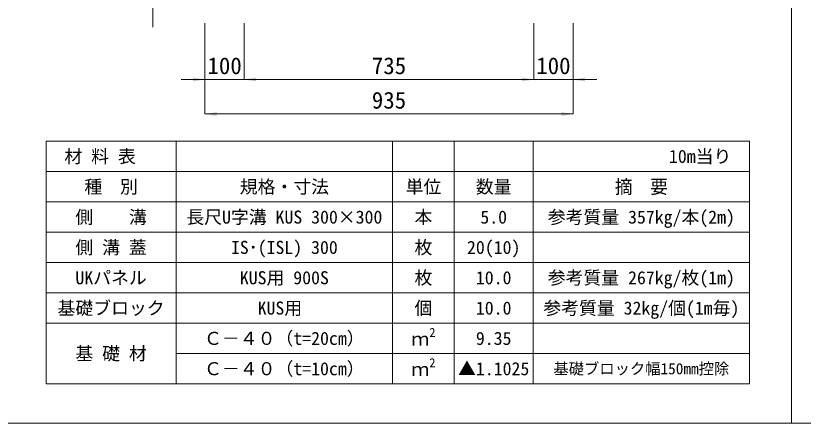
# Model space of a CAD drawing. Units: millimetres at full size, sheet at 1:20. Extents: x 201886 to 211886, y 860265 to 873235.
# Drawn here: x 207916 to 209916, y 867478 to 868512 of the extents above; entities that cross this region are included whole.
import ezdxf
from ezdxf.enums import TextEntityAlignment as Align

# ---------------------------------------------------------------- set-up
doc = ezdxf.new("R2010")
doc.units = ezdxf.units.MM
doc.header["$LTSCALE"] = 20
for name, color, linetype, lineweight in [('Defpoints_3', 8, 'Continuous', 0), ('図枠', 5, 'Continuous', 13), ('寸法・材料表', 7, 'Continuous', 13), ('寸法線', 7, 'Continuous', 13)]:
    doc.layers.add(name, color=color, linetype=linetype, lineweight=lineweight)
doc.styles.add('ＭＳ ゴシック', font='')
doc.styles.add('ＭＳ Ｐゴシック', font='')
doc.styles.get('ＭＳ ゴシック').set_extended_font_data('MS Gothic')
doc.styles.get('ＭＳ Ｐゴシック').set_extended_font_data('MS PGothic')

# ---------------------------------------------------------------- blocks, each defined once
blk = doc.blocks.new('filled_arrow')
at = {"color": 0, "linetype": 'Continuous', "lineweight": -2}
blk.add_solid([(7.5, 1.25), (0, 0), (7.5, -1.25)], dxfattribs=at)

msp = doc.modelspace()

# ---------------------------------------------------------------- linework, layer by layer
at = {"layer": 'Defpoints_3'}
for p, q in [((207993.03, 868194.25), (209779.67, 868194.25)), ((207993.03, 868194.25), (207993.03, 868116.81)), ((208323.03, 868194.25), (208323.03, 868116.81)), ((208873.03, 868194.25), (208873.03, 868116.81)), ((209029.67, 868194.25), (209029.67, 868116.81)), ((209229.67, 868194.25), (209229.67, 868116.81)), ((209779.67, 868194.25), (209779.67, 868116.81))]:
    msp.add_line(p, q, dxfattribs=at)
at = {"layer": '図枠'}
for p, q in [((209886.35, 870577.81), (209886.35, 867477.81)), ((201886.35, 867477.81), (211886.35, 867477.81))]:
    msp.add_line(p, q, dxfattribs=at)
at = {"layer": '寸法・材料表'}
for p, q in [((207993.03, 868116.81), (209779.67, 868116.81)), ((207993.03, 868116.81), (207993.03, 867577.81)), ((208323.03, 868116.81), (208323.03, 867577.81)), ((208873.03, 868116.81), (208873.03, 867577.81)), ((209029.67, 868116.81), (209029.67, 867577.81)), ((209229.67, 868116.81), (209229.67, 867577.81)), ((209779.67, 868116.81), (209779.67, 867577.81)), ((207993.03, 868039.81), (209779.67, 868039.81)), ((207993.03, 867962.81), (209779.67, 867962.81)), ((207993.03, 867885.81), (209779.67, 867885.81)), ((207993.03, 867808.81), (209779.67, 867808.81)), ((207993.03, 867731.81), (209779.67, 867731.81)), ((208323.03, 867654.81), (209779.67, 867654.81)), ((207993.03, 867577.81), (209779.67, 867577.81))]:
    msp.add_line(p, q, dxfattribs=at)
at = {"layer": '寸法線'}
for p, q in [((208263.63, 868483.85), (208263.63, 868703.85)), ((208396.32, 868493.85), (208396.32, 868350.55)), ((208396.32, 868493.85), (208396.32, 868263.05)), ((208496.32, 868493.85), (208496.32, 868350.55)), ((208496.32, 868493.85), (208496.32, 868350.55)), ((209231.32, 868493.85), (209231.32, 868350.55)), ((209231.32, 868493.85), (209231.32, 868350.55)), ((209331.32, 868493.85), (209331.32, 868350.55)), ((209331.32, 868493.85), (209331.32, 868263.05)), ((208336.32, 868350.55), (208556.32, 868350.55)), ((208496.32, 868350.55), (209231.32, 868350.55)), ((209171.32, 868350.55), (209391.32, 868350.55)), ((208396.32, 868263.05), (209331.32, 868263.05))]:
    msp.add_line(p, q, dxfattribs=at)

# ---------------------------------------------------------------- block references
at = {"layer": '寸法線', "xscale": 4, "yscale": 4, "rotation": 180}
for p in [(208396.32, 868350.55), (209231.32, 868350.55), (209231.32, 868350.55), (209331.32, 868263.05)]:
    msp.add_blockref('filled_arrow', p, dxfattribs=at)
at = {"layer": '寸法線', "xscale": 4, "yscale": 4}
for p in [(208496.32, 868350.55), (208496.32, 868350.55), (209331.32, 868350.55), (208396.32, 868263.05)]:
    msp.add_blockref('filled_arrow', p, dxfattribs=at)

# ---------------------------------------------------------------- texts
at = {"layer": '寸法・材料表', "style": 'ＭＳ ゴシック'}
msp.add_text('\u3000材 料 表', height=33.23, dxfattribs=at).set_placement((207994.08, 868155.53), align=Align.MIDDLE_LEFT)
msp.add_text('10m当り\u3000', height=33.23, dxfattribs=at).set_placement((209778.61, 868155.53), align=Align.MIDDLE_RIGHT)
at = {"layer": '寸法・材料表', "style": 'ＭＳ Ｐゴシック', "width": 0.95}
msp.add_text('摘\u3000要', height=34.64, dxfattribs=at).set_placement((209504.67, 868078.31), align=Align.MIDDLE_CENTER)
at = {"layer": '寸法・材料表', "style": 'ＭＳ ゴシック'}
for s, height, p in [('種\u3000別', 33.23, (208158.03, 868078.31)), ('規格・寸法', 33.23, (208598.03, 868078.31)), ('単位', 33.23, (208951.35, 868078.31)), ('数量', 33.23, (209129.67, 868078.31)), ('側\u3000\u3000溝', 33.23, (208158.03, 868001.31)), ('長尺U字溝 KUS 300×300', 33.23, (208598.03, 868001.31)), ('本', 33.23, (208951.35, 868001.31)), ('参考質量 357kg/本(2m)', 33.23, (209504.67, 868001.31)), ('5.0', 33.23, (209129.67, 868001.31)), ('側 溝 蓋', 33.23, (208158.03, 867924.31)), ('IS･(ISL) 300', 33.23, (208598.03, 867924.31)), ('枚', 33.23, (208951.35, 867924.31)), ('20(10)', 33.23, (209129.67, 867924.31)), ('UKパネル', 33.23, (208158.03, 867847.31)), ('KUS用 900S', 33.23, (208598.03, 867847.31)), ('枚', 33.23, (208951.35, 867847.31)), ('10.0', 33.23, (209129.67, 867847.31)), ('参考質量 267kg/枚(1m)', 33.23, (209504.67, 867847.31)), ('基礎ブロック', 33.23, (208158.03, 867770.31)), ('KUS用 ', 33.23, (208598.03, 867770.31)), ('個', 33.23, (208951.35, 867770.31)), ('10.0', 33.23, (209129.67, 867770.31)), ('参考質量 32kg/個(1m毎)', 33.23, (209504.67, 867770.31)), ('Ｃ－４０（t=20cm）', 33.23, (208598.03, 867693.31)), ('9.35', 33.23, (209129.67, 867693.31)), ('基 礎 材', 33.23, (208158.03, 867654.81)), ('Ｃ－４０（t=10cm）', 33.23, (208598.03, 867616.31)), ('▲1.1025', 33.23, (209129.67, 867616.31)), ('基礎ブロック幅150mm控除', 28.48, (209504.67, 867616.31))]:
    msp.add_text(s, height=height, dxfattribs=at).set_placement(p, align=Align.MIDDLE_CENTER)
for s, height, p in [('ｍ', 33.23, (208920.75, 867665.2)), ('2', 23.26, (208966.08, 867689.7)), ('2', 23.26, (208966.08, 867612.7)), ('ｍ', 33.23, (208920.75, 867588.2))]:
    msp.add_text(s, height=height, dxfattribs=at).set_placement(p, align=Align.BOTTOM_LEFT)
at = {"layer": '寸法線', "style": 'ＭＳ ゴシック'}
for s, p in [('100', (208446.32, 868385.55)), ('735', (208863.82, 868385.55)), ('100', (209281.32, 868385.55)), ('935', (208863.82, 868298.05))]:
    msp.add_text(s, height=42.72, dxfattribs=at).set_placement(p, align=Align.MIDDLE_CENTER)

doc.saveas('drawing.dxf')
